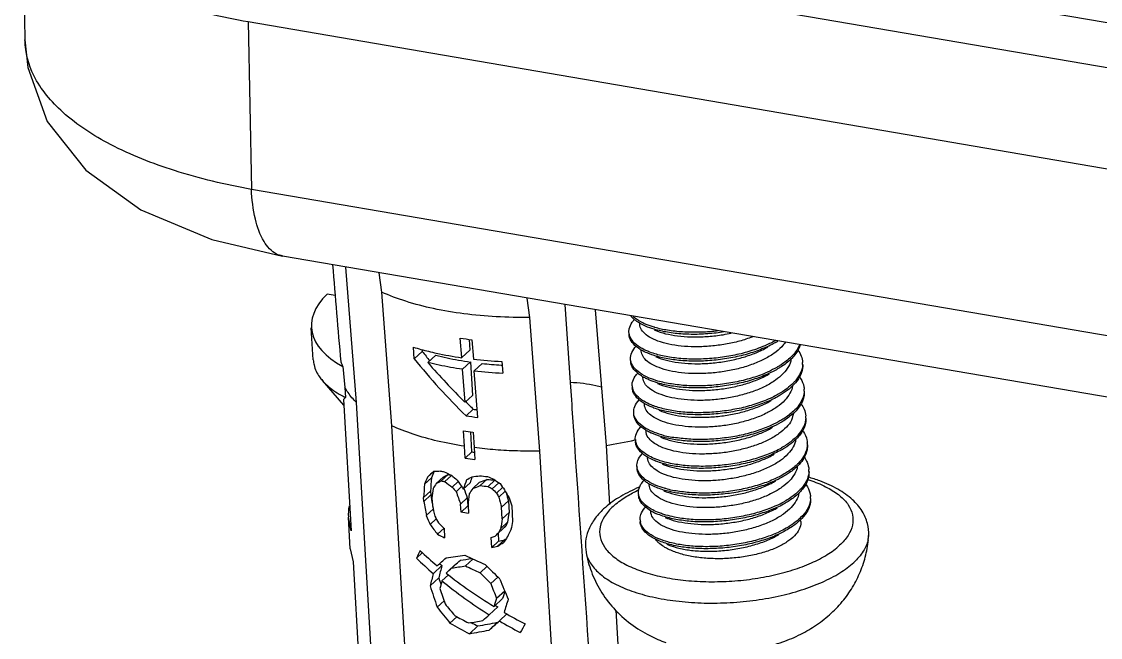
# Model space of a CAD drawing. Header units: millimetres. Extents: x 1603 to 1978, y -231 to 30.
# Drawn here: x 1752.45 to 1762.58, y -202.73 to -196.96 of the extents above; entities that cross this region are included whole.
import ezdxf

# ---------------------------------------------------------------- set-up
doc = ezdxf.new("R2010")
doc.units = ezdxf.units.MM
doc.layers.add('02___PRT_ALL_AXES', color=7, linetype='Continuous')
doc.layers.add('3_ALL_AXES', color=7, linetype='Continuous')

# ---------------------------------------------------------------- blocks, each defined once
blk = doc.blocks.new('*u142')
at = {"color": 7, "linetype": 'Continuous'}
for p, q in [((-113.122, 38.084), (-113.078, 35.839)), ((-25.153, 23.504), (-109.12, 37.879)), ((-109.692, 37.378), (-25.676, 22.994)), ((-110.086, 36.09), (-110.041, 33.841)), ((-110.086, 36.09), (-26.071, 21.707)), ((-113.078, 35.838), (-113.078, 35.843)), ((-25.91, 19.437), (-110.041, 33.841)), ((-25.492, 18.542), (-109.623, 32.946)), ((-103.068, 30.678), (-103.069, 30.678))]:
    blk.add_line(p, q, dxfattribs=at)
blk.add_lwpolyline([(-113.078, 35.843), (-113.041, 35.475), (-112.778, 34.75), (-112.263, 34.098), (-111.522, 33.568), (-110.571, 33.171), (-109.623, 32.946)], dxfattribs=at)
for centre, radius, start, end in [((-104.528, 32.573), 0.609, 239.4031, 240.4453), ((-104.499, 32.227), 0.625, 238.2913, 240.2776), ((-103.594, 32.803), 1.169, 300.1353, 301.6214), ((-102.916, 31.505), 0.265, 357.8553, 3.5905), ((-104.486, 31.853), 0.608, 239.3774, 240.4101), ((-104.753, 31.217), 0.184, 183.4551, 198.6526), ((-102.912, 31.146), 0.282, 357.7911, 3.2182), ((-104.45, 31.521), 0.639, 239.0561, 240.2837), ((-102.871, 30.786), 0.263, 357.8108, 3.5625), ((-104.444, 31.135), 0.608, 239.3612, 240.3744), ((-104.708, 30.499), 0.186, 183.6279, 200.3016), ((-102.87, 30.428), 0.283, 357.8384, 3.258), ((-104.4, 30.816), 0.654, 239.8676, 240.2999), ((-103.643, 31.634), 1.444, 294.4941, 298.392), ((-103.577, 31.509), 1.303, 298.4329, 299.5138), ((-104.71, 30.137), 0.163, 183.0204, 192.1259), ((-103.681, 31.401), 1.583, 294.6035, 294.8328), ((-102.828, 30.068), 0.262, 357.7531, 3.5069), ((-104.399, 30.42), 0.612, 239.3545, 240.3068), ((-104.28, 30.689), 0.883, 245.8645, 247.2554), ((-103.531, 30.783), 1.294, 298.9202, 299.5122), ((-102.828, 29.709), 0.283, 357.8821, 3.3098), ((-104.347, 30.117), 0.677, 240.5251, 241.8586), ((-104.302, 30.204), 0.774, 241.9182, 246.6528), ((-103.594, 30.901), 1.428, 294.4669, 298.8613), ((-104.666, 29.418), 0.164, 182.9154, 191.9665), ((-104.231, 29.987), 0.9, 246.4701, 247.2495)]:
    blk.add_arc(centre, radius, start, end, dxfattribs=at)
for points, start_tangent, end_tangent in [([(-113.122, 38.084), (-113.002, 37.612), (-112.613, 37.119), (-111.975, 36.688), (-111.118, 36.339), (-110.086, 36.09)], (0.026246, -0.999656), (0.984856, -0.173376)), ([(-110.041, 33.841), (-111.073, 34.092), (-111.93, 34.442), (-112.569, 34.874), (-112.958, 35.366), (-113.077, 35.838)], (-0.984445, 0.175693), (-0.025682, 0.99967)), ([(-109.623, 32.948), (-109.705, 32.974), (-109.872, 33.143), (-109.988, 33.442), (-110.041, 33.841)], (-0.987211, 0.159418), (-0.04544, 0.998967)), ([(-104.838, 32.049), (-104.903, 32.093), (-104.952, 32.142)], (-0.860729, 0.509063), (-0.624029, 0.781401)), ([(-104.748, 32.03), (-104.792, 32.05), (-104.904, 32.12), (-104.924, 32.138)], (-0.92247, 0.386069), (-0.725508, 0.688214)), ([(-104.979, 31.924), (-104.976, 31.97), (-104.935, 32.059), (-104.905, 32.096)], (-0.05837, 0.998295), (0.684361, 0.729143)), ([(-103.318, 31.865), (-103.345, 31.855), (-103.52, 31.8), (-103.709, 31.761), (-103.906, 31.737), (-104.1, 31.73), (-104.28, 31.74), (-104.445, 31.766), (-104.59, 31.807), (-104.705, 31.861), (-104.785, 31.925), (-104.828, 31.994), (-104.835, 32.033)], (-0.932356, -0.361541), (-0.060663, 0.998158)), ([(-104.757, 32.007), (-104.791, 32.023), (-104.829, 32.043)], (-0.917525, 0.397678), (-0.869846, 0.493323)), ([(-103.701, 31.929), (-103.81, 31.915), (-104.037, 31.898), (-104.257, 31.902), (-104.462, 31.925), (-104.642, 31.966), (-104.757, 32.007)], (-0.987732, -0.156161), (-0.917525, 0.397678)), ([(-104.633, 31.99), (-104.643, 31.993), (-104.748, 32.03)], (-0.960666, 0.277705), (-0.92247, 0.386069)), ([(-103.784, 31.945), (-103.811, 31.941), (-104.039, 31.925), (-104.259, 31.929), (-104.463, 31.952), (-104.633, 31.99)], (-0.992126, -0.125244), (-0.960666, 0.277705)), ([(-104.971, 31.882), (-104.979, 31.924)], (-0.293848, 0.955852), (-0.05837, 0.998295)), ([(-104.827, 31.696), (-104.92, 31.771), (-104.97, 31.855), (-104.977, 31.897)], (-0.850638, 0.525752), (-0.05837, 0.998295)), ([(-104.725, 31.67), (-104.829, 31.722), (-104.922, 31.798), (-104.971, 31.882)], (-0.923834, 0.382794), (-0.293848, 0.955852)), ([(-104.64, 31.957), (-104.596, 31.939), (-104.451, 31.898), (-104.285, 31.873), (-104.105, 31.863), (-103.913, 31.87), (-103.718, 31.893), (-103.609, 31.914)], (0.917629, -0.397439), (0.977323, 0.211755)), ([(-104.958, 31.565), (-104.941, 31.653), (-104.881, 31.739)], (-0.058085, 0.998312), (0.692815, 0.721115)), ([(-102.931, 31.731), (-103.035, 31.642), (-103.173, 31.561), (-103.336, 31.491), (-103.515, 31.437), (-103.703, 31.399), (-103.898, 31.377), (-104.092, 31.371), (-104.273, 31.383), (-104.436, 31.41), (-104.576, 31.451), (-104.687, 31.504), (-104.765, 31.567), (-104.807, 31.637), (-104.814, 31.674)], (-0.686046, -0.727558), (-0.058579, 0.998283)), ([(-104.736, 31.648), (-104.809, 31.684)], (-0.917933, 0.396735), (-0.86835, 0.495953)), ([(-103.007, 31.792), (-103.06, 31.763), (-103.242, 31.683), (-103.447, 31.618), (-103.668, 31.572), (-103.896, 31.545), (-104.121, 31.538), (-104.335, 31.551), (-104.529, 31.583), (-104.695, 31.632), (-104.736, 31.648)], (-0.864768, -0.502172), (-0.917933, 0.396735)), ([(-104.619, 31.598), (-104.582, 31.583), (-104.439, 31.541), (-104.275, 31.515), (-104.094, 31.504), (-103.898, 31.51), (-103.7, 31.534), (-103.511, 31.573), (-103.336, 31.627), (-103.177, 31.695), (-103.117, 31.728)], (0.917699, -0.397276), (0.864384, 0.502832)), ([(-103.129, 31.757), (-103.243, 31.71), (-103.449, 31.645), (-103.67, 31.599), (-103.897, 31.572), (-104.122, 31.565), (-104.336, 31.578), (-104.53, 31.61), (-104.61, 31.63)], (-0.909485, -0.415737), (-0.961142, 0.276055)), ([(-103.019, 31.813), (-103.061, 31.79), (-103.129, 31.757)], (-0.86967, -0.493633), (-0.909485, -0.415737)), ([(-102.884, 31.79), (-102.931, 31.731)], (-0.561814, -0.827264), (-0.686046, -0.727558)), ([(-102.692, 31.758), (-102.73, 31.685), (-102.797, 31.603)], (-0.35869, -0.933457), (-0.701472, -0.712697)), ([(-102.682, 31.757), (-102.729, 31.658), (-102.782, 31.59)], (-0.277695, -0.960669), (-0.678806, -0.734317)), ([(-102.714, 31.686), (-102.67, 31.607), (-102.651, 31.521)], (0.589888, -0.807485), (0.061905, -0.998082)), ([(-104.954, 31.539), (-104.958, 31.564), (-104.958, 31.565)], (-0.21196, 0.977278), (-0.058085, 0.998312)), ([(-104.796, 31.33), (-104.855, 31.371), (-104.928, 31.45), (-104.956, 31.537), (-104.956, 31.538)], (-0.860504, 0.509444), (-0.058085, 0.998312)), ([(-104.706, 31.312), (-104.742, 31.328), (-104.856, 31.398), (-104.929, 31.477), (-104.954, 31.539)], (-0.922346, 0.386365), (-0.21196, 0.977278)), ([(-104.61, 31.63), (-104.697, 31.659), (-104.725, 31.67)], (-0.961142, 0.276055), (-0.923834, 0.382794)), ([(-102.797, 31.603), (-102.823, 31.578), (-102.956, 31.479), (-102.997, 31.454)], (-0.701472, -0.712697), (-0.86897, -0.494865)), ([(-102.782, 31.59), (-102.822, 31.551), (-102.954, 31.452), (-102.986, 31.433)], (-0.678806, -0.734317), (-0.864508, -0.502618)), ([(-102.809, 31.566), (-102.809, 31.563), (-102.841, 31.466), (-102.91, 31.372)], (-0.125924, -0.99204), (-0.686046, -0.727558)), ([(-102.986, 31.433), (-103.121, 31.364), (-103.315, 31.291), (-103.529, 31.235), (-103.754, 31.198), (-103.981, 31.18), (-104.202, 31.183), (-104.408, 31.205), (-104.59, 31.245), (-104.714, 31.289)], (-0.864508, -0.502618), (-0.917538, 0.397648)), ([(-103.11, 31.397), (-103.122, 31.391), (-103.316, 31.318), (-103.53, 31.262), (-103.755, 31.225), (-103.983, 31.207), (-104.204, 31.21), (-104.409, 31.232), (-104.591, 31.272)], (-0.910216, -0.414134), (-0.96068, 0.277658)), ([(-102.997, 31.454), (-103.11, 31.397)], (-0.86897, -0.494865), (-0.910216, -0.414134)), ([(-102.651, 31.495), (-102.677, 31.385), (-102.748, 31.275), (-102.777, 31.243)], (-0.037463, -0.999298), (-0.701769, -0.712405)), ([(-102.65, 31.494), (-102.649, 31.47), (-102.676, 31.358), (-102.746, 31.248), (-102.763, 31.229)], (0.061905, -0.998082), (-0.681934, -0.731414)), ([(-104.936, 31.206), (-104.934, 31.247), (-104.896, 31.336), (-104.862, 31.378)], (-0.060683, 0.998157), (0.686238, 0.727377)), ([(-102.91, 31.372), (-103.013, 31.284), (-103.146, 31.204), (-103.303, 31.136), (-103.478, 31.082), (-103.667, 31.042), (-103.865, 31.018), (-104.059, 31.012), (-104.239, 31.022), (-104.404, 31.048), (-104.549, 31.089), (-104.664, 31.144), (-104.743, 31.207), (-104.785, 31.276), (-104.793, 31.314)], (-0.686046, -0.727558), (-0.060476, 0.99817)), ([(-104.714, 31.289), (-104.741, 31.301), (-104.786, 31.325)], (-0.917538, 0.397648), (-0.869546, 0.493852)), ([(-104.591, 31.272), (-104.706, 31.312)], (-0.96068, 0.277658), (-0.922346, 0.386365)), ([(-104.598, 31.239), (-104.564, 31.225), (-104.424, 31.184), (-104.262, 31.157), (-104.081, 31.145), (-103.887, 31.15), (-103.689, 31.173), (-103.5, 31.211), (-103.322, 31.265), (-103.159, 31.335), (-103.095, 31.369)], (0.9177, -0.397274), (0.864371, 0.502854)), ([(-102.693, 31.328), (-102.677, 31.304), (-102.634, 31.196), (-102.63, 31.162)], (0.590543, -0.807006), (0.056357, -0.998411)), ([(-104.778, 30.973), (-104.873, 31.048), (-104.925, 31.131), (-104.935, 31.179)], (-0.857637, 0.514255), (-0.060683, 0.998157)), ([(-104.683, 30.952), (-104.78, 31), (-104.875, 31.075), (-104.927, 31.158)], (-0.923693, 0.383133), (-0.320924, 0.947105)), ([(-102.777, 31.243), (-102.86, 31.171), (-102.978, 31.094)], (-0.701769, -0.712405), (-0.870104, -0.492868)), ([(-102.763, 31.229), (-102.858, 31.144), (-102.965, 31.074)], (-0.681934, -0.731414), (-0.864805, -0.502108)), ([(-102.787, 31.21), (-102.787, 31.208), (-102.82, 31.108), (-102.889, 31.013)], (-0.113532, -0.993534), (-0.686046, -0.727558)), ([(-102.63, 31.135), (-102.636, 31.085), (-102.684, 30.973), (-102.754, 30.885)], (-0.038351, -0.999264), (-0.701277, -0.712889)), ([(-102.629, 31.135), (-102.635, 31.058), (-102.682, 30.946), (-102.739, 30.872)], (0.056357, -0.998411), (-0.678427, -0.734668)), ([(-104.915, 30.847), (-104.901, 30.929), (-104.842, 31.018), (-104.839, 31.021)], (-0.055159, 0.998478), (0.691756, 0.722131)), ([(-102.889, 31.013), (-102.992, 30.925), (-103.128, 30.844), (-103.29, 30.774), (-103.469, 30.72), (-103.657, 30.681), (-103.851, 30.659), (-104.044, 30.653), (-104.226, 30.664), (-104.39, 30.69), (-104.531, 30.731), (-104.643, 30.784), (-104.721, 30.847), (-104.764, 30.917), (-104.771, 30.955)], (-0.686046, -0.727558), (-0.059401, 0.998234)), ([(-104.693, 30.93), (-104.766, 30.966)], (-0.91788, 0.396857), (-0.868458, 0.495764)), ([(-102.965, 31.074), (-103.007, 31.05), (-103.188, 30.969), (-103.392, 30.903), (-103.612, 30.856), (-103.84, 30.828), (-104.065, 30.82), (-104.28, 30.831), (-104.475, 30.862), (-104.644, 30.91), (-104.693, 30.93)], (-0.864805, -0.502108), (-0.91788, 0.396857)), ([(-104.577, 30.879), (-104.538, 30.864), (-104.397, 30.823), (-104.232, 30.796), (-104.05, 30.786), (-103.857, 30.792), (-103.663, 30.814), (-103.474, 30.853), (-103.296, 30.908), (-103.134, 30.977), (-103.074, 31.01)], (0.917654, -0.39738), (0.864386, 0.502828)), ([(-103.087, 31.038), (-103.189, 30.996), (-103.394, 30.93), (-103.614, 30.883), (-103.841, 30.855), (-104.067, 30.847), (-104.282, 30.858), (-104.477, 30.889), (-104.567, 30.912)], (-0.909572, -0.415547), (-0.961041, 0.276405)), ([(-102.978, 31.094), (-103.009, 31.077), (-103.087, 31.038)], (-0.870104, -0.492868), (-0.909572, -0.415547)), ([(-102.671, 30.967), (-102.63, 30.895), (-102.609, 30.803)], (0.587647, -0.809117), (0.061684, -0.998096)), ([(-104.912, 30.821), (-104.915, 30.84), (-104.915, 30.847)], (-0.210414, 0.977612), (-0.055159, 0.998478)), ([(-104.753, 30.612), (-104.807, 30.648), (-104.882, 30.727), (-104.913, 30.813), (-104.914, 30.82)], (-0.860363, 0.509682), (-0.055159, 0.998478)), ([(-104.664, 30.594), (-104.692, 30.606), (-104.808, 30.675), (-104.884, 30.754), (-104.912, 30.821)], (-0.922254, 0.386585), (-0.210414, 0.977612)), ([(-104.567, 30.912), (-104.645, 30.937), (-104.683, 30.952)], (-0.961041, 0.276405), (-0.923693, 0.383133)), ([(-102.754, 30.885), (-102.774, 30.866), (-102.904, 30.766), (-102.955, 30.736)], (-0.701277, -0.712889), (-0.869065, -0.494698)), ([(-102.739, 30.872), (-102.773, 30.839), (-102.903, 30.739), (-102.943, 30.714)], (-0.678427, -0.734668), (-0.864501, -0.502631)), ([(-102.766, 30.846), (-102.767, 30.844), (-102.799, 30.748), (-102.868, 30.654)], (-0.131453, -0.991322), (-0.686046, -0.727558)), ([(-102.943, 30.714), (-103.068, 30.651), (-103.26, 30.577), (-103.473, 30.52), (-103.698, 30.481), (-103.926, 30.462), (-104.147, 30.464), (-104.354, 30.484), (-104.537, 30.524), (-104.672, 30.571)], (-0.864501, -0.502631), (-0.917581, 0.39755)), ([(-103.069, 30.678), (-103.262, 30.604), (-103.475, 30.546), (-103.699, 30.508), (-103.927, 30.489), (-104.149, 30.491), (-104.355, 30.511), (-104.539, 30.55), (-104.544, 30.552)], (-0.91064, -0.413202), (-0.96167, 0.274208)), ([(-102.955, 30.736), (-103.068, 30.678)], (-0.869065, -0.494698), (-0.910235, -0.414093)), ([(-102.609, 30.776), (-102.632, 30.673), (-102.7, 30.563), (-102.81, 30.458), (-102.935, 30.375)], (-0.038132, -0.999273), (-0.870187, -0.492722)), ([(-102.607, 30.776), (-102.607, 30.758), (-102.63, 30.646), (-102.698, 30.536), (-102.72, 30.511)], (0.061684, -0.998096), (-0.681388, -0.731922)), ([(-104.894, 30.488), (-104.893, 30.523), (-104.857, 30.612), (-104.819, 30.66)], (-0.062815, 0.998025), (0.688435, 0.725298)), ([(-104.171, 30.301), (-104.341, 30.325), (-104.492, 30.366), (-104.612, 30.42), (-104.696, 30.484), (-104.742, 30.554), (-104.75, 30.596)], (-0.996001, 0.089339), (-0.062343, 0.998055)), ([(-104.672, 30.571), (-104.69, 30.579), (-104.744, 30.606)], (-0.917581, 0.39755), (-0.869241, 0.494388)), ([(-104.544, 30.552), (-104.664, 30.594)], (-0.96167, 0.274208), (-0.922254, 0.386585)), ([(-104.555, 30.52), (-104.511, 30.503), (-104.366, 30.462), (-104.2, 30.436), (-104.02, 30.426), (-103.829, 30.433), (-103.633, 30.457), (-103.444, 30.496), (-103.268, 30.551), (-103.111, 30.619), (-103.053, 30.651)], (0.917628, -0.397441), (0.86439, 0.502821)), ([(-102.868, 30.654), (-102.968, 30.567), (-103.098, 30.489), (-103.252, 30.421), (-103.421, 30.368), (-103.605, 30.327), (-103.798, 30.302), (-103.99, 30.293), (-104.171, 30.301)], (-0.686046, -0.727558), (-0.996001, 0.089339)), ([(-102.651, 30.61), (-102.639, 30.592), (-102.593, 30.484), (-102.588, 30.444)], (0.591778, -0.806101), (0.056972, -0.998376)), ([(-104.728, 30.25), (-104.826, 30.324), (-104.881, 30.407), (-104.892, 30.461)], (-0.864864, 0.502007), (-0.06309, 0.998008)), ([(-104.641, 30.233), (-104.73, 30.278), (-104.828, 30.352), (-104.883, 30.435)], (-0.923527, 0.383534), (-0.347502, 0.937679)), ([(-102.72, 30.511), (-102.808, 30.431), (-102.922, 30.355)], (-0.681388, -0.731922), (-0.864827, -0.502069)), ([(-102.745, 30.492), (-102.745, 30.489), (-102.777, 30.39), (-102.847, 30.295)], (-0.112366, -0.993667), (-0.686046, -0.727558)), ([(-102.588, 30.417), (-102.593, 30.373), (-102.637, 30.261), (-102.712, 30.167)], (-0.037606, -0.999293), (-0.700981, -0.71318)), ([(-102.586, 30.417), (-102.59, 30.35), (-102.633, 30.239), (-102.696, 30.154)], (0.05745, -0.998348), (-0.677576, -0.735453)), ([(-104.873, 30.128), (-104.86, 30.206), (-104.804, 30.294), (-104.796, 30.302)], (-0.053152, 0.998586), (0.690678, 0.723162)), ([(-102.847, 30.295), (-102.949, 30.206), (-103.085, 30.126), (-103.247, 30.056), (-103.425, 30.002), (-103.614, 29.963), (-103.808, 29.94), (-104, 29.934), (-104.182, 29.945), (-104.346, 29.972), (-104.488, 30.013), (-104.6, 30.066), (-104.678, 30.128), (-104.722, 30.199), (-104.729, 30.237)], (-0.686046, -0.727558), (-0.059677, 0.998218)), ([(-104.651, 30.212), (-104.724, 30.248)], (-0.917813, 0.397014), (-0.868626, 0.495468)), ([(-104.525, 30.193), (-104.594, 30.215), (-104.641, 30.233)], (-0.960945, 0.276738), (-0.923527, 0.383534)), ([(-103.045, 30.32), (-103.136, 30.282), (-103.339, 30.215), (-103.558, 30.167), (-103.786, 30.138), (-104.011, 30.128), (-104.227, 30.139)], (-0.909665, -0.415344), (-0.995243, 0.097423)), ([(-102.922, 30.355), (-102.955, 30.337), (-103.134, 30.255), (-103.337, 30.188), (-103.557, 30.14), (-103.784, 30.111), (-104.01, 30.101), (-104.225, 30.112)], (-0.864827, -0.502069), (-0.995243, 0.097423)), ([(-104.157, 30.075), (-103.977, 30.067), (-103.785, 30.076), (-103.592, 30.101), (-103.408, 30.141), (-103.239, 30.195), (-103.085, 30.262), (-103.032, 30.291)], (0.996001, -0.089339), (0.864414, 0.502781)), ([(-102.627, 30.246), (-102.591, 30.183), (-102.566, 30.084)], (0.583291, -0.812263), (0.061048, -0.998135)), ([(-104.711, 29.893), (-104.753, 29.921), (-104.833, 29.999), (-104.87, 30.084), (-104.871, 30.102)], (-0.86031, 0.509771), (-0.052138, 0.99864)), ([(-104.641, 29.884), (-104.76, 29.952), (-104.838, 30.031), (-104.87, 30.103)], (-0.912541, 0.408985), (-0.208999, 0.977916)), ([(-104.225, 30.112), (-104.422, 30.141), (-104.592, 30.188), (-104.651, 30.212)], (-0.995243, 0.097423), (-0.917813, 0.397014)), ([(-104.534, 30.161), (-104.478, 30.139), (-104.328, 30.099), (-104.157, 30.075)], (0.917526, -0.397676), (0.996001, -0.089339)), ([(-104.227, 30.139), (-104.424, 30.168), (-104.525, 30.193)], (-0.995243, 0.097423), (-0.960945, 0.276738)), ([(-102.712, 30.167), (-102.725, 30.153), (-102.853, 30.053), (-102.912, 30.017)], (-0.700981, -0.71318), (-0.869179, -0.494498)), ([(-102.696, 30.154), (-102.719, 30.131), (-102.846, 30.03), (-102.901, 29.996)], (-0.677576, -0.735453), (-0.864529, -0.502582)), ([(-102.724, 30.127), (-102.724, 30.125), (-102.757, 30.029), (-102.825, 29.935)], (-0.13418, -0.990957), (-0.686046, -0.727558)), ([(-102.901, 29.996), (-103.007, 29.941), (-103.197, 29.865), (-103.408, 29.806), (-103.631, 29.766), (-103.859, 29.745), (-104.081, 29.744), (-104.289, 29.763), (-104.475, 29.8), (-104.63, 29.852)], (-0.864529, -0.502582), (-0.917763, 0.397129)), ([(-103.022, 29.961), (-103.207, 29.889), (-103.419, 29.831), (-103.644, 29.791), (-103.871, 29.771), (-104.093, 29.772), (-104.301, 29.791), (-104.486, 29.829), (-104.502, 29.834)], (-0.90921, -0.416338), (-0.961648, 0.274287)), ([(-102.912, 30.017), (-103.016, 29.964)], (-0.869179, -0.494498), (-0.907536, -0.419974)), ([(-102.566, 30.058), (-102.587, 29.961), (-102.652, 29.851), (-102.692, 29.807)], (-0.038791, -0.999247), (-0.701644, -0.712528)), ([(-102.565, 30.058), (-102.565, 30.056), (-102.582, 29.944), (-102.643, 29.834), (-102.677, 29.793)], (0.059333, -0.998238), (-0.680286, -0.732947)), ([(-104.852, 29.769), (-104.851, 29.799), (-104.818, 29.889), (-104.776, 29.943)], (-0.064533, 0.997916), (0.69143, 0.722444)), ([(-102.825, 29.935), (-102.928, 29.847), (-103.063, 29.767), (-103.222, 29.698), (-103.396, 29.644), (-103.586, 29.605), (-103.785, 29.581), (-103.98, 29.575), (-104.162, 29.586), (-104.325, 29.613), (-104.469, 29.654), (-104.582, 29.709), (-104.66, 29.772), (-104.701, 29.841), (-104.708, 29.878)], (-0.686046, -0.727558), (-0.059488, 0.998229)), ([(-104.63, 29.852), (-104.632, 29.853), (-104.702, 29.888)], (-0.917763, 0.397129), (-0.868664, 0.495402)), ([(-104.502, 29.834), (-104.622, 29.875)], (-0.961648, 0.274287), (-0.922199, 0.386716)), ([(-104.513, 29.802), (-104.479, 29.788), (-104.339, 29.747), (-104.178, 29.72), (-103.997, 29.708), (-103.802, 29.714), (-103.604, 29.736), (-103.415, 29.775), (-103.237, 29.829), (-103.074, 29.898), (-103.011, 29.932)], (0.917702, -0.397269), (0.864372, 0.502853)), ([(-102.692, 29.807), (-102.76, 29.746), (-102.893, 29.657)], (-0.701644, -0.712528), (-0.870236, -0.492636)), ([(-102.609, 29.892), (-102.601, 29.88), (-102.552, 29.773), (-102.545, 29.725)], (0.59339, -0.804915), (0.057794, -0.998329)), ([(-104.838, 29.711), (-104.852, 29.769)], (-0.37354, 0.927614), (-0.064533, 0.997916)), ([(-104.68, 29.528), (-104.77, 29.593), (-104.833, 29.675), (-104.85, 29.742)], (-0.870479, 0.492206), (-0.065903, 0.997826)), ([(-104.598, 29.515), (-104.681, 29.555), (-104.781, 29.629), (-104.838, 29.711)], (-0.923345, 0.38397), (-0.37354, 0.927614)), ([(-102.677, 29.793), (-102.747, 29.728), (-102.88, 29.637)], (-0.680286, -0.732947), (-0.864773, -0.502163)), ([(-102.702, 29.773), (-102.702, 29.77), (-102.735, 29.671), (-102.804, 29.576)], (-0.1125, -0.993652), (-0.686046, -0.727558)), ([(-102.545, 29.698), (-102.549, 29.661), (-102.591, 29.549), (-102.677, 29.441), (-102.7, 29.419)], (-0.036926, -0.999318), (-0.742408, -0.669948)), ([(-102.544, 29.698), (-102.545, 29.65), (-102.581, 29.538), (-102.66, 29.429), (-102.687, 29.403)], (0.06001, -0.998198), (-0.728154, -0.685414)), ([(-104.831, 29.41), (-104.82, 29.482), (-104.766, 29.571), (-104.755, 29.583)], (-0.052115, 0.998641), (0.687937, 0.725771)), ([(-102.804, 29.576), (-102.907, 29.488), (-103.04, 29.408), (-103.201, 29.339), (-103.379, 29.284), (-103.568, 29.245), (-103.761, 29.222), (-103.953, 29.216), (-104.135, 29.226), (-104.3, 29.252), (-104.443, 29.293), (-104.555, 29.346), (-104.635, 29.409), (-104.679, 29.479), (-104.687, 29.519)], (-0.686046, -0.727558), (-0.06068, 0.998157)), ([(-102.88, 29.637), (-102.888, 29.632), (-103.062, 29.548), (-103.262, 29.479), (-103.479, 29.428), (-103.705, 29.396), (-103.932, 29.383), (-104.149, 29.39), (-104.349, 29.417), (-104.524, 29.461), (-104.608, 29.493)], (-0.864773, -0.502163), (-0.91763, 0.397435)), ([(-104.483, 29.475), (-104.542, 29.494), (-104.598, 29.515)], (-0.960863, 0.277024), (-0.923345, 0.38397)), ([(-104.492, 29.443), (-104.454, 29.427), (-104.313, 29.386), (-104.148, 29.36), (-103.966, 29.349), (-103.773, 29.355), (-103.579, 29.378), (-103.39, 29.416), (-103.211, 29.471), (-103.05, 29.54), (-102.989, 29.573)], (0.917657, -0.397373), (0.864386, 0.50283)), ([(-103.003, 29.601), (-103.082, 29.568), (-103.284, 29.5), (-103.503, 29.451), (-103.73, 29.42), (-103.956, 29.41), (-104.172, 29.419), (-104.37, 29.448), (-104.483, 29.475)], (-0.909761, -0.415133), (-0.960863, 0.277024)), ([(-104.587, 29.134), (-104.693, 29.191), (-104.78, 29.267), (-104.824, 29.352), (-104.829, 29.383)], (-0.917977, 0.396633), (-0.053918, 0.998545)), ([(-104.591, 29.162), (-104.712, 29.229), (-104.792, 29.308), (-104.827, 29.384)], (-0.91684, 0.399255), (-0.207102, 0.978319)), ([(-102.676, 29.389), (-102.675, 29.375), (-102.697, 29.285), (-102.76, 29.197), (-102.861, 29.115), (-102.996, 29.041), (-103.16, 28.979), (-103.345, 28.933), (-103.544, 28.902), (-103.748, 28.89), (-103.949, 28.896), (-104.139, 28.92), (-104.309, 28.962), (-104.452, 29.019), (-104.496, 29.042)], (0.063041, -0.998011), (-0.862051, 0.506821)), ([(-102.7, 29.419), (-102.802, 29.34), (-102.87, 29.299)], (-0.742408, -0.669948), (-0.869307, -0.494272)), ([(-102.687, 29.403), (-102.78, 29.328), (-102.859, 29.278)], (-0.728154, -0.685414), (-0.864645, -0.502383)), ([(-102.859, 29.278), (-102.936, 29.236), (-103.122, 29.158), (-103.33, 29.096), (-103.552, 29.053), (-103.779, 29.029), (-104.003, 29.025), (-104.214, 29.04), (-104.404, 29.074), (-104.566, 29.125), (-104.587, 29.134)], (-0.864645, -0.502383), (-0.917977, 0.396633)), ([(-102.98, 29.243), (-103.153, 29.175), (-103.364, 29.116), (-103.588, 29.075), (-103.815, 29.054), (-104.038, 29.053), (-104.247, 29.071), (-104.434, 29.108), (-104.46, 29.115)], (-0.909219, -0.416318), (-0.961598, 0.274462)), ([(-102.87, 29.299), (-102.963, 29.251), (-102.98, 29.243)], (-0.869307, -0.494272), (-0.909219, -0.416318)), ([(-104.6, 29.122), (-104.625, 29.151)], (-0.694535, 0.719459), (-0.601264, 0.79905)), ([(-104.496, 29.042), (-104.563, 29.089), (-104.6, 29.122)], (-0.862051, 0.506821), (-0.694535, 0.719459)), ([(-104.46, 29.115), (-104.579, 29.157)], (-0.961598, 0.274462), (-0.922186, 0.386748)), ([(-104.471, 29.084), (-104.454, 29.077), (-104.31, 29.032), (-104.14, 29.002), (-103.95, 28.99), (-103.749, 28.996), (-103.544, 29.021), (-103.346, 29.063), (-103.162, 29.122), (-103, 29.196), (-102.968, 29.214)], (0.917711, -0.397249), (0.864516, 0.502605))]:
    blk.add_spline(points, degree=3, dxfattribs=dict(at, start_tangent=start_tangent, end_tangent=end_tangent))
at = {"layer": '02___PRT_ALL_AXES', "color": 7, "linetype": 'Continuous'}
for p, q in [((-108.631, 30.982), (-108.775, 32.8)), ((-108.332, 32.724), (-108.297, 32.464)), ((-108.918, 32.419), (-109.026, 32.437)), ((-108.297, 32.464), (-108.162, 30.673)), ((-106.308, 32.124), (-106.343, 32.384)), ((-105.84, 32.298), (-105.767, 31.251)), ((-106.173, 30.332), (-106.308, 32.124)), ((-105.43, 32.228), (-105.286, 30.409)), ((-109.212, 31.554), (-109.238, 31.986)), ((-107.221, 31.585), (-107.241, 31.845)), ((-107.122, 31.83), (-107.114, 31.685)), ((-107.085, 31.825), (-107.065, 31.565)), ((-107.858, 31.569), (-107.87, 31.725)), ((-107.752, 31.693), (-107.75, 31.669)), ((-107.221, 31.585), (-107.114, 31.685)), ((-107.75, 31.669), (-107.858, 31.569)), ((-107.675, 31.519), (-107.569, 31.618)), ((-108.816, 31.468), (-108.787, 31.186)), ((-107.21, 31.429), (-107.104, 31.527)), ((-107.177, 30.987), (-107.21, 31.429)), ((-107.104, 31.527), (-107.078, 31.078)), ((-107.054, 31.409), (-106.948, 31.507)), ((-107.007, 30.784), (-107.054, 31.409)), ((-106.693, 31.485), (-106.687, 31.485)), ((-106.687, 31.485), (-106.68, 31.484)), ((-106.684, 31.534), (-106.672, 31.378)), ((-108.802, 30.949), (-109.089, 31.278)), ((-108.787, 31.186), (-108.779, 31.05)), ((-108.807, 31.023), (-108.703, 29.265)), ((-108.017, 20.577), (-108.631, 30.982)), ((-107.078, 31.078), (-107.177, 30.987)), ((-107.163, 30.804), (-107.067, 30.894)), ((-108.162, 30.673), (-107.547, 20.268)), ((-107.184, 30.397), (-107.199, 30.604)), ((-107.084, 30.321), (-107.1, 30.59)), ((-107.07, 30.586), (-107.055, 30.379)), ((-107.174, 30.237), (-107.184, 30.397)), ((-107.055, 30.379), (-107.046, 30.219)), ((-105.286, 30.409), (-105.24, 29.617)), ((-104.893, 30.484), (-104.897, 30.483)), ((-107.174, 30.237), (-107.084, 30.321)), ((-105.558, 19.927), (-106.173, 30.332)), ((-107.721, 29.889), (-107.628, 29.975)), ((-107.682, 29.982), (-107.595, 30.061)), ((-107.564, 29.898), (-107.472, 29.983)), ((-107.496, 29.934), (-107.405, 30.018)), ((-107.448, 29.923), (-107.358, 30.007)), ((-106.973, 29.87), (-106.882, 29.954)), ((-107.349, 29.85), (-107.269, 29.924)), ((-107.296, 29.788), (-107.223, 29.856)), ((-107.2, 29.824), (-107.109, 29.907)), ((-107.074, 29.831), (-106.983, 29.914)), ((-106.867, 29.858), (-106.776, 29.943)), ((-106.812, 29.827), (-106.724, 29.908)), ((-106.754, 29.77), (-106.671, 29.847)), ((-107.732, 29.711), (-107.64, 29.797)), ((-107.729, 29.658), (-107.732, 29.711)), ((-107.729, 29.658), (-107.636, 29.744)), ((-107.64, 29.797), (-107.636, 29.744)), ((-107.62, 29.705), (-107.614, 29.6)), ((-107.237, 29.621), (-107.147, 29.705)), ((-107.147, 29.705), (-107.141, 29.599)), ((-106.724, 29.715), (-106.637, 29.795)), ((-106.689, 29.581), (-106.596, 29.666)), ((-106.596, 29.666), (-106.587, 29.508)), ((-107.696, 29.467), (-107.603, 29.553)), ((-107.231, 29.516), (-107.237, 29.621)), ((-107.231, 29.516), (-107.141, 29.599)), ((-107.137, 29.605), (-107.131, 29.499)), ((-106.679, 29.423), (-106.689, 29.581)), ((-106.551, 29.599), (-106.539, 29.388)), ((-108.716, 29.022), (-108.741, 29.445)), ((-108.703, 29.265), (-108.741, 29.445)), ((-107.644, 29.349), (-107.563, 29.424)), ((-106.699, 29.293), (-106.607, 29.378)), ((-106.679, 29.423), (-106.587, 29.508)), ((-107.546, 29.218), (-107.458, 29.3)), ((-107.459, 29.301), (-107.451, 29.169)), ((-106.734, 29.232), (-106.727, 29.125)), ((-106.723, 29.242), (-106.631, 29.327)), ((-106.819, 29.041), (-106.827, 29.173)), ((-106.819, 29.041), (-106.727, 29.125)), ((-106.74, 29.06), (-106.648, 29.145)), ((-108.716, 29.022), (-108.678, 28.85)), ((-107.829, 28.898), (-107.752, 28.969)), ((-108.678, 28.85), (-108.569, 26.993)), ((-107.602, 28.691), (-107.487, 28.797)), ((-107.317, 28.802), (-107.399, 28.727)), ((-107.354, 28.766), (-107.24, 28.871)), ((-107.171, 28.794), (-107.072, 28.886)), ((-106.975, 28.701), (-106.883, 28.786)), ((-107.487, 28.594), (-107.4, 28.674)), ((-106.833, 28.556), (-106.738, 28.644)), ((-107.645, 28.526), (-107.53, 28.632)), ((-106.788, 28.25), (-106.674, 28.355)), ((-106.754, 28.359), (-106.645, 28.46)), ((-107.551, 28.239), (-107.459, 28.324)), ((-106.852, 28.139), (-106.738, 28.244)), ((-107.285, 28.111), (-107.379, 28.024)), ((-106.716, 28.056), (-106.616, 28.149)), ((-105.156, 28.201), (-104.672, 20.004)), ((-107.118, 27.885), (-107.005, 27.989)), ((-106.854, 27.934), (-106.74, 28.039))]:
    blk.add_line(p, q, dxfattribs=at)
for centre, radius, start, end in [((-106.461, 37.266), 5.476, 261.811, 263.4567), ((-106.551, 35.609), 4.12, 255.6899, 260.0192), ((-106.537, 36.378), 4.842, 257.771, 261.8741), ((-106.448, 36.17), 4.69, 259.9666, 261.9506), ((-106.391, 37.493), 5.966, 263.5067, 267.181), ((-106.386, 37.259), 5.888, 263.4905, 267.214), ((-106.359, 36.883), 5.408, 263.754, 266.4601), ((-108.068, 32.449), 1.57, 242.7247, 243.0553), ((-106.376, 35.77), 4.925, 261.9391, 262.5491), ((-106.398, 36.133), 5.383, 261.8231, 263.498), ((-106.398, 35.812), 5.269, 261.2573, 262.6689), ((-106.202, 36.286), 5.948, 278.8531, 282.6689), ((-106.379, 35.404), 5.227, 261.2555, 262.6784), ((-106.36, 35.06), 4.794, 261.3234, 261.7151), ((-106.527, 34.287), 4.333, 256.9691, 257.6149), ((-106.488, 33.898), 3.987, 256.7045, 257.4044), ((-106.321, 35.558), 5.595, 263.2302, 264.3224), ((-106.292, 35.089), 5.169, 263.4406, 263.8346), ((-106.282, 35.177), 5.257, 263.8354, 264.4194), ((-106.277, 35.235), 5.316, 264.4189, 264.6123), ((-106.522, 34.142), 4.319, 256.968, 257.616), ((-106.316, 35.404), 5.573, 263.228, 264.3246), ((-106.374, 34.418), 4.976, 260.0827, 261.2571)]:
    blk.add_arc(centre, radius, start, end, dxfattribs=at)
for centre, major_axis, ratio, start_param, end_param in [((-107.219, 32.128), (2.018, 0.148), 0.457615, 2.64594, 3.766513), ((-106.085, 32.223), (-2.748, 2.866), 0.444388, 1.379378, 1.640758), ((-106.012, 32.146), (-2.538, 2.647), 0.444548, 1.334314, 1.379714), ((-105.997, 31.92), (2.887, 0.211), 0.457615, -3.00413, -2.955357), ((-106.097, 32.409), (-2.752, 2.89), 0.443041, 1.459245, 1.642298), ((-106.012, 32.146), (-2.538, 2.647), 0.444548, -4.70413, -4.665048), ((-106.006, 32.058), (2.53, 5.125), 0.114636, -4.239452, -4.219676), ((-105.977, 31.565), (2.738, 2.569), 0.003919, 2.199855, 2.239198), ((-106.168, 34.786), (1.431, 17.311), 0.063592, 1.857718, 1.868421), ((-106.006, 32.058), (2.352, 4.765), 0.114636, 2.058625, 2.079006), ((-105.96, 31.274), (2.832, 0.835), 0.311, -2.275073, -2.235952), ((-105.959, 31.26), (2.583, 1.665), 0.107531, -2.264012, -2.232442), ((-105.953, 31.147), (2.896, -0.659), 0.516534, -1.995588, -1.956683), ((-105.95, 31.095), (2.781, -2.146), 0.493889, -1.699673, -1.670542), ((-105.94, 30.933), (2.411, 6.456), 0.117682, -4.515353, -4.495938), ((-105.949, 31.093), (2.778, 1.79), 0.107528, -2.088499, -2.059351), ((-105.94, 30.933), (2.242, 6.003), 0.117682, 1.772603, 1.786289), ((-105.954, 31.162), (2.832, 0.835), 0.311003, -2.070739, -2.031789), ((-105.942, 30.962), (2.6, 1.315), 0.182225, -2.072991, -2.03108), ((-105.965, 31.356), (2.884, -0.964), 0.526141, -1.712766, -1.6833), ((-105.974, 31.508), (2.781, -2.146), 0.493887, -1.485341, -1.455727), ((-106.168, 34.786), (1.539, 18.618), 0.063592, -4.440964, -4.431047), ((-106.063, 33.009), (1.896, 13.198), 0.083322, -4.457229, -4.447402), ((-105.977, 31.561), (2.646, 3.818), 0.088068, -4.201702, -4.182091), ((-105.959, 31.26), (2.778, 1.79), 0.107531, -2.253887, -2.224564), ((-105.941, 30.957), (2.836, -1.572), 0.521033, -1.825379, -1.786474), ((-105.938, 30.896), (-2.715, 3.177), 0.419251, 1.541598, 1.561021), ((-105.948, 31.065), (-2.71, 4.127), 0.350917, -4.670447, -4.64133), ((-105.929, 30.754), (-2.741, 8.052), 0.175709, 1.625661, 1.641456), ((-105.932, 30.796), (2.646, 3.818), 0.088068, -4.396237, -4.3768), ((-105.942, 30.962), (2.797, 1.414), 0.182225, -2.077621, -2.038671), ((-105.961, 31.287), (2.836, -1.572), 0.521033, -1.601607, -1.581979), ((-105.974, 31.502), (-2.715, 3.177), 0.419251, -4.537096, -4.517405), ((-106, 31.954), (-2.722, 4.588), 0.322168, 1.837985, 1.857824), ((-106.018, 32.249), (-2.783, 5.953), 0.255045, 1.870201, 1.890128), ((-105.691, 26.725), (-3.635, 19.496), 0.074903, 1.4058, 1.415717), ((-105.691, 26.725), (-3.38, 18.128), 0.074903, 7.672703, 7.679412), ((-105.929, 30.754), (-2.948, 8.659), 0.175709, -4.660635, -4.641222), ((-105.902, 30.285), (1.714, 15.907), 0.072288, 1.611662, 1.621374), ((-106.002, 31.985), (-2.783, 5.953), 0.255045, -4.452584, -4.442713), ((-106.092, 33.512), (-3.296, 14.074), 0.105694, -4.463988, -4.454099), ((-106.092, 33.512), (-3.064, 13.086), 0.105694, 1.835522, 1.844283), ((-106.093, 33.531), (-3.123, 11.365), 0.132401, 1.877439, 1.887439), ((-105.864, 29.647), (2.877, 0.21), 0.457615, 3.019112, 3.13516), ((-105.796, 28.502), (-3.296, 14.074), 0.105694, 1.467982, 1.477809), ((-105.853, 29.453), (-2.783, 5.953), 0.255044, 1.449778, 1.469554), ((-105.882, 29.95), (-2.722, 4.588), 0.322168, 1.486707, 1.506318), ((-105.9, 30.251), (2.781, -2.146), 0.493887, -1.787394, -1.758071), ((-105.767, 27.999), (1.896, 13.198), 0.083322, 1.474678, 1.484568), ((-105.857, 29.526), (2.352, 4.765), 0.114636, -4.624788, -4.614143), ((-105.767, 27.999), (1.763, 12.272), 0.083322, 1.459482, 1.47015), ((-105.766, 27.98), (2.088, 10.494), 0.09717, 1.455623, 1.465622), ((-105.882, 29.946), (-2.715, 3.177), 0.419251, 1.404732, 1.444075), ((-105.885, 30.009), (2.738, 2.569), 0.00392, 1.878149, 1.89784), ((-105.857, 29.526), (2.53, 5.125), 0.114636, -4.61037, -4.600499), ((-105.885, 30.009), (2.545, 2.388), 0.00392, 1.864506, 1.88573), ((-105.841, 29.263), (2.53, 5.125), 0.114636, -4.660028, -4.640101), ((-105.899, 30.237), (2.896, -0.659), 0.516534, -2.054206, -2.015085), ((-105.898, 30.224), (2.797, 1.414), 0.182228, -1.999568, -1.97994), ((-105.885, 30.003), (2.778, 1.79), 0.107531, -1.951834, -1.92222), ((-105.894, 30.155), (2.621, 0.961), 0.266761, 4.292949, 4.324698), ((-105.859, 29.557), (2.646, 3.818), 0.088068, 1.729977, 1.749817), ((-105.885, 30.003), (2.583, 1.665), 0.107531, -1.938959, -1.930359), ((-105.956, 31.207), (2.597, 4.377), 0.104061, -4.122786, -4.096291), ((-105.866, 29.679), (2.826, -1.677), 0.517431, -1.97658, -1.879084), ((-105.892, 30.128), (2.821, 0.996), 0.275012, -2.241224, -2.139112), ((-105.892, 30.128), (2.887, -0.906), 0.525016, -1.863165, -1.761053), ((-105.894, 30.155), (2.819, 1.033), 0.266761, -2.000827, -1.971361), ((-105.857, 29.523), (2.826, -1.677), 0.517431, -2.003075, -1.904392), ((-105.903, 30.304), (2.744, 2.456), 0.008684, -2.222512, -2.169049), ((-105.955, 31.18), (2.124, 6.769), 0.114351, 1.96617, 1.99227), ((-105.857, 29.523), (2.578, -1.53), 0.517431, -1.93617, -1.922006), ((-105.884, 29.984), (2.821, 0.996), 0.275012, -2.212682, -2.139112), ((-105.891, 30.111), (2.503, 2.241), 0.008684, -2.184605, -2.147597), ((-105.884, 29.984), (2.574, 0.909), 0.275012, -2.219771, -2.152332), ((-105.884, 29.984), (2.887, -0.906), 0.525016, -1.863165, -1.789595), ((-105.903, 30.304), (-2.72, 3.039), 0.429841, 1.679804, 1.74771), ((-105.955, 31.18), (2.328, 7.42), 0.114351, -4.33463, -4.31091), ((-105.891, 30.111), (2.744, 2.456), 0.008684, -2.174242, -2.140508), ((-105.866, 29.679), (2.826, -1.677), 0.517431, 4.452371, 4.69316), ((-105.891, 30.111), (-2.72, 3.039), 0.429841, -4.631923, -4.581981), ((-105.768, 28.023), (-2.924, 8.279), 0.183989, 1.445264, 1.479849), ((-105.768, 28.023), (-2.667, 7.553), 0.183989, 7.708454, 7.72032), ((-105.929, 30.749), (2.328, 7.42), 0.114351, -4.382028, -4.367271), ((-105.857, 29.523), (2.826, -1.677), 0.517431, -1.856994, -1.616205), ((-105.929, 30.749), (-2.924, 8.279), 0.183989, -4.509807, -4.485077), ((-105.955, 31.18), (-2.924, 8.279), 0.183989, 1.819884, 1.854469), ((-105.794, 28.454), (-2.924, 8.279), 0.183989, 1.501625, 1.526355), ((-105.794, 28.454), (2.328, 7.42), 0.114351, -4.663754, -4.648997), ((-105.794, 28.454), (2.124, 6.769), 0.114351, -4.67659, -4.66192), ((-105.82, 28.899), (-2.72, 3.039), 0.429841, 1.407675, 1.47558), ((-105.831, 29.092), (-2.72, 3.039), 0.429841, 1.45418, 1.504122), ((-105.857, 29.523), (2.578, -1.53), 0.517431, -1.618927, -1.605842), ((-105.768, 28.023), (2.328, 7.42), 0.114351, 1.56307, 1.58679), ((-105.839, 29.219), (2.887, -0.906), 0.525016, -1.936735, -1.863165), ((-105.839, 29.219), (2.821, 0.996), 0.275012, -2.139112, -2.065541), ((-105.831, 29.092), (2.744, 2.456), 0.008684, -1.993367, -1.959633), ((-105.866, 29.679), (2.826, -1.677), 0.517431, -1.542627, -1.443944), ((-105.83, 29.075), (2.887, -0.906), 0.525016, -1.965277, -1.863165), ((-105.83, 29.075), (2.821, 0.996), 0.275012, -2.139112, -2.037), ((-105.83, 29.075), (2.634, -0.826), 0.525016, -1.900493, -1.863165), ((-105.83, 29.075), (2.574, 0.909), 0.275012, 4.144074, 4.256044), ((-105.82, 28.899), (2.744, 2.456), 0.008684, -1.964826, -1.911363), ((-105.857, 29.523), (2.826, -1.677), 0.517431, -1.567935, -1.470439), ((-105.767, 27.996), (2.597, 4.377), 0.104061, -4.655422, -4.628927)]:
    blk.add_ellipse(centre, major_axis=major_axis, ratio=ratio, start_param=start_param, end_param=end_param, dxfattribs=at)
for points, start_tangent, end_tangent in [([(-108.953, 32.831), (-108.844, 31.529)], (0.083733, -0.996488), (0.08448, -0.996425)), ([(-106.308, 32.124), (-106.758, 32.133), (-107.193, 32.173), (-107.6, 32.242), (-107.971, 32.34), (-108.297, 32.464)], (-0.999893, -0.014627), (-0.911086, 0.412216)), ([(-107.87, 31.725), (-107.665, 31.67), (-107.563, 31.646)], (0.957485, -0.288484), (0.977154, -0.212532)), ([(-109.212, 31.554), (-109.202, 31.487), (-109.128, 31.327), (-109.089, 31.278)], (0.057065, -0.99837), (0.65648, -0.754344)), ([(-107.21, 31.429), (-107.37, 31.455), (-107.525, 31.485), (-107.675, 31.519)], (-0.989793, 0.142515), (-0.970393, 0.241531)), ([(-109.089, 31.278), (-108.986, 31.18), (-108.787, 31.054)], (0.65648, -0.754344), (0.88881, -0.458276)), ([(-105.347, 31.189), (-105.423, 31.209), (-105.59, 31.237), (-105.77, 31.25)], (-0.960347, 0.278807), (-0.999604, 0.028134)), ([(-105.767, 31.251), (-105.735, 30.784), (-105.339, 25.072), (-104.948, 19.462)], (0.069059, -0.997613), (0.069664, -0.997571)), ([(-108.631, 30.982), (-108.693, 31.048), (-108.745, 31.116), (-108.787, 31.186)], (-0.712116, 0.702062), (-0.471059, 0.882102)), ([(-108.779, 31.05), (-108.79, 31.04), (-108.799, 31.031), (-108.807, 31.023)], (-0.743946, -0.66824), (-0.689046, -0.724718)), ([(-107.184, 30.397), (-107.544, 30.466), (-107.872, 30.559), (-108.162, 30.673)], (-0.988364, 0.152107), (-0.908195, 0.418546)), ([(-106.173, 30.332), (-106.473, 30.334), (-106.769, 30.349), (-107.055, 30.379)], (-0.999833, -0.018261), (-0.991828, 0.127584))]:
    blk.add_spline(points, degree=3, dxfattribs=dict(at, start_tangent=start_tangent, end_tangent=end_tangent))
at = {"layer": '3_ALL_AXES', "color": 7, "linetype": 'Continuous'}
for p, q in [((-104.835, 32.033), (-104.836, 32.052)), ((-104.814, 31.674), (-104.815, 31.689)), ((-104.793, 31.315), (-104.794, 31.333)), ((-104.772, 30.955), (-104.772, 30.97)), ((-104.75, 30.596), (-104.752, 30.615)), ((-104.729, 30.237), (-104.73, 30.252)), ((-104.708, 29.878), (-104.709, 29.897)), ((-104.687, 29.519), (-104.688, 29.536)), ((-102.676, 29.389), (-102.677, 29.415))]:
    blk.add_line(p, q, dxfattribs=at)
for centre, radius, start, end in [((-104.031, 28.059), 1.934, 114.9962, 115.684), ((-102.148, 29.222), 0.383, 348.0994, 356.6726)]:
    blk.add_arc(centre, radius, start, end, dxfattribs=at)
for points, start_tangent, end_tangent in [([(-102.58, 29.952), (-102.528, 29.934), (-102.317, 29.842), (-102.152, 29.733), (-102.039, 29.611), (-101.982, 29.478), (-101.983, 29.341), (-102.041, 29.203), (-102.154, 29.07)], (0.952086, -0.305831), (-0.734307, -0.678818)), ([(-101.765, 29.2), (-101.782, 29.364), (-101.852, 29.526), (-101.983, 29.681), (-102.177, 29.82), (-102.419, 29.932), (-102.575, 29.983)], (0.05997, 0.9982), (-0.961029, 0.276449)), ([(-104.833, 29.853), (-104.876, 29.834), (-105.119, 29.707), (-105.319, 29.557)], (-0.923272, -0.384148), (-0.734307, -0.678818)), ([(-105.193, 29.59), (-105.028, 29.715), (-104.869, 29.802)], (0.734307, 0.678818), (0.90118, 0.433444)), ([(-105.319, 29.557), (-105.447, 29.412), (-105.526, 29.264), (-105.56, 29.119), (-105.554, 28.976)], (-0.734307, -0.678818), (0.177037, -0.984204)), ([(-105.193, 29.59), (-105.307, 29.457), (-105.365, 29.319), (-105.366, 29.182), (-105.308, 29.049), (-105.196, 28.926), (-105.031, 28.817), (-104.82, 28.726), (-104.57, 28.655), (-104.29, 28.607), (-103.988, 28.584), (-103.676, 28.586), (-103.364, 28.613), (-103.063, 28.665), (-102.782, 28.739), (-102.531, 28.834), (-102.32, 28.945), (-102.154, 29.07)], (-0.734307, -0.678818), (0.734307, 0.678818)), ([(-102.266, 28.16), (-102.1, 28.338), (-101.966, 28.535), (-101.865, 28.746), (-101.797, 28.969), (-101.765, 29.2)], (0.734307, 0.678818), (0.05997, 0.9982)), ([(-101.773, 29.143), (-101.838, 28.99), (-101.965, 28.841)], (-0.206328, -0.978483), (-0.734307, -0.678818)), ([(-105.554, 28.976), (-105.483, 28.717), (-105.362, 28.466), (-105.184, 28.226), (-104.954, 28.016), (-104.7, 27.859), (-104.483, 27.766)], (0.177037, -0.984204), (0.942216, -0.335006)), ([(-105.554, 28.976), (-105.552, 28.965), (-105.488, 28.818), (-105.362, 28.681), (-105.178, 28.559), (-104.942, 28.457), (-104.663, 28.377), (-104.35, 28.324), (-104.013, 28.297), (-103.665, 28.3), (-103.316, 28.33), (-102.979, 28.388), (-102.666, 28.471), (-102.386, 28.577), (-102.15, 28.701), (-101.965, 28.841)], (0.173935, -0.984757), (0.734307, 0.678818)), ([(-103.769, 27.642), (-103.516, 27.65), (-103.204, 27.696), (-102.918, 27.775), (-102.676, 27.878), (-102.465, 28.002), (-102.266, 28.16)], (0.999847, -0.017489), (0.734307, 0.678818))]:
    blk.add_spline(points, degree=3, dxfattribs=dict(at, start_tangent=start_tangent, end_tangent=end_tangent))

msp = doc.modelspace()

# ---------------------------------------------------------------- block references
at = {"xscale": 0.7, "yscale": 0.7, "zscale": 0.7}
msp.add_blockref('*u142', (1831.641, -222.218), dxfattribs=at)

doc.saveas('drawing.dxf')
